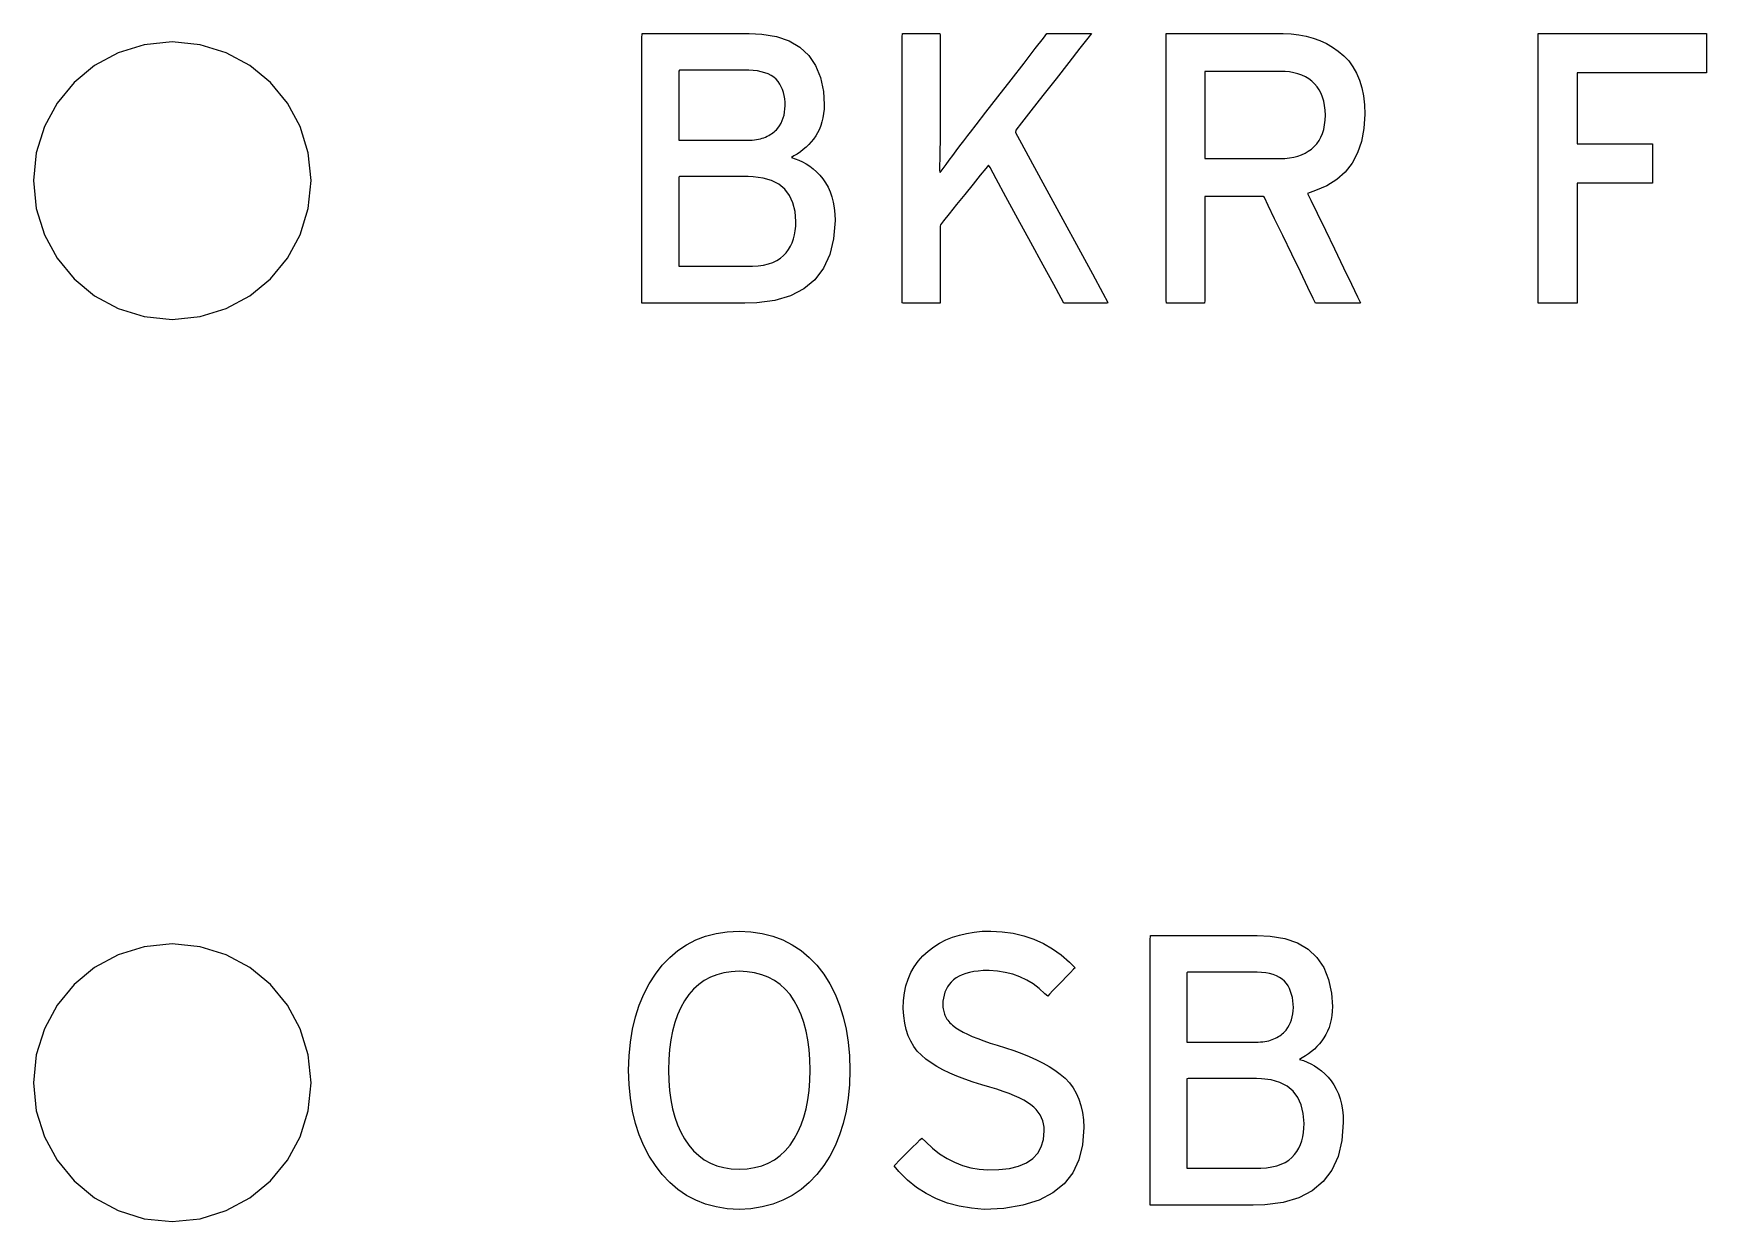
# Model space of a CAD drawing. Extents: x 1 to 47.7, y 0.2 to 35.
# Drawn here: x 13.07 to 13.673, y 10.289 to 10.717 of the extents above; entities that cross this region are included whole.
import ezdxf

# ---------------------------------------------------------------- set-up
doc = ezdxf.new("R2010")
doc.units = 0
doc.header["$MEASUREMENT"] = 0
doc.layers.add('4_2__4U__FRONT_PANEL_W_24_', color=7, linetype='CONTINUOUS')
doc.layers.add('5_1___24__TARGET_LEDS___12', color=7, linetype='CONTINUOUS')

msp = doc.modelspace()

# ---------------------------------------------------------------- linework, layer by layer
at = {"layer": '4_2__4U__FRONT_PANEL_W_24_'}
for points in [[(13.12022, 10.61358), (13.1303, 10.6146), (13.13969, 10.61752), (13.14819, 10.62213), (13.15559, 10.62824), (13.1617, 10.63564), (13.16631, 10.64414), (13.16923, 10.65353), (13.17024, 10.66361), (13.16923, 10.67368), (13.16631, 10.68307), (13.1617, 10.69156), (13.15559, 10.69896), (13.14819, 10.70506), (13.13969, 10.70967), (13.1303, 10.71258), (13.12022, 10.7136), (13.11015, 10.71258), (13.10077, 10.70967), (13.09228, 10.70506), (13.08488, 10.69896), (13.07878, 10.69156), (13.07418, 10.68307), (13.07127, 10.67368), (13.07026, 10.66361), (13.07127, 10.65353), (13.07418, 10.64414), (13.07878, 10.63564), (13.08488, 10.62824), (13.09228, 10.62213), (13.10077, 10.61752), (13.11015, 10.6146)], [(13.3589, 10.64926), (13.35838, 10.6427), (13.357, 10.63696), (13.35476, 10.63203), (13.35167, 10.62791), (13.34771, 10.62461), (13.3429, 10.62212), (13.33723, 10.62044), (13.3307, 10.61959), (13.32641, 10.61946), (13.32386, 10.61946), (13.31929, 10.61946), (13.3134, 10.61946), (13.30691, 10.61946), (13.30054, 10.61946), (13.29501, 10.61946), (13.29103, 10.61946), (13.28933, 10.61946), (13.28931, 10.62239), (13.28931, 10.63158), (13.28931, 10.64522), (13.28931, 10.66144), (13.28931, 10.67839), (13.28931, 10.6942), (13.28931, 10.70701), (13.28931, 10.71496), (13.28948, 10.71664), (13.29183, 10.71664), (13.29637, 10.71664), (13.30235, 10.71664), (13.30903, 10.71664), (13.31567, 10.71664), (13.32153, 10.71664), (13.32586, 10.71664), (13.32793, 10.71664), (13.33258, 10.71641), (13.33784, 10.71551), (13.3424, 10.71392), (13.34626, 10.71165), (13.34942, 10.7087), (13.35188, 10.70507), (13.35363, 10.70076), (13.35469, 10.69576), (13.35502, 10.69102), (13.35495, 10.68937), (13.35479, 10.68779), (13.35454, 10.68628), (13.3542, 10.68483), (13.35377, 10.68345), (13.35325, 10.68213), (13.35263, 10.68088), (13.35193, 10.6797), (13.35115, 10.67859), (13.35031, 10.67755), (13.34942, 10.67657), (13.34848, 10.67564), (13.34747, 10.67477), (13.34641, 10.67395), (13.34529, 10.6732), (13.34411, 10.6725), (13.34317, 10.67189), (13.34455, 10.6715), (13.3459, 10.671), (13.34722, 10.67038), (13.34852, 10.66965), (13.34978, 10.6688), (13.35101, 10.66784), (13.35222, 10.66676), (13.35339, 10.66557), (13.35452, 10.66426), (13.35552, 10.66283), (13.35639, 10.66127), (13.35713, 10.65959), (13.35775, 10.65777), (13.35823, 10.65584), (13.35858, 10.65377), (13.35881, 10.65158)], [(13.44126, 10.61946), (13.44027, 10.62128), (13.43763, 10.62613), (13.43384, 10.63311), (13.42938, 10.64131), (13.42475, 10.64984), (13.42043, 10.65778), (13.41692, 10.66425), (13.4147, 10.66832), (13.41413, 10.6692), (13.41316, 10.66799), (13.41121, 10.66557), (13.4086, 10.66232), (13.40566, 10.65866), (13.40269, 10.65497), (13.40002, 10.65164), (13.39796, 10.64908), (13.39682, 10.64767), (13.3967, 10.64717), (13.3967, 10.64511), (13.3967, 10.64163), (13.3967, 10.63724), (13.3967, 10.63245), (13.3967, 10.62777), (13.3967, 10.62371), (13.3967, 10.62078), (13.3967, 10.61948), (13.39633, 10.61946), (13.3951, 10.61946), (13.39326, 10.61946), (13.39104, 10.61946), (13.38869, 10.61946), (13.38647, 10.61946), (13.38463, 10.61946), (13.3834, 10.61946), (13.38303, 10.61954), (13.38303, 10.62404), (13.38303, 10.6342), (13.38303, 10.64826), (13.38303, 10.66447), (13.38303, 10.68105), (13.38303, 10.69625), (13.38303, 10.7083), (13.38303, 10.71544), (13.38313, 10.71664), (13.38401, 10.71664), (13.38563, 10.71664), (13.38772, 10.71664), (13.39005, 10.71664), (13.39235, 10.71664), (13.3944, 10.71664), (13.39592, 10.71664), (13.39669, 10.71664), (13.39673, 10.71601), (13.39673, 10.71328), (13.39673, 10.70896), (13.39673, 10.70364), (13.39673, 10.69794), (13.39673, 10.69245), (13.39673, 10.68778), (13.39673, 10.68454), (13.39673, 10.68332), (13.39672, 10.68126), (13.39671, 10.67922), (13.3967, 10.6772), (13.39667, 10.6752), (13.39664, 10.67323), (13.3966, 10.67128), (13.39655, 10.66934), (13.3965, 10.66743), (13.39674, 10.66649), (13.39778, 10.66794), (13.39888, 10.66945), (13.40004, 10.67102), (13.40126, 10.67266), (13.40254, 10.67436), (13.40387, 10.67613), (13.40527, 10.67795), (13.40672, 10.67984), (13.40771, 10.68111), (13.40975, 10.68376), (13.41321, 10.68822), (13.41756, 10.69384), (13.42232, 10.69998), (13.42696, 10.70598), (13.431, 10.71119), (13.43391, 10.71495), (13.4352, 10.71661), (13.43566, 10.71664), (13.4371, 10.71664), (13.43926, 10.71664), (13.44186, 10.71664), (13.44461, 10.71664), (13.44721, 10.71664), (13.44938, 10.71664), (13.45082, 10.71664), (13.45123, 10.71661), (13.44995, 10.71498), (13.44707, 10.71129), (13.44307, 10.70619), (13.43847, 10.70031), (13.43376, 10.69429), (13.42944, 10.68878), (13.42602, 10.6844), (13.42399, 10.68181), (13.42389, 10.68094), (13.42607, 10.67693), (13.43003, 10.66963), (13.43518, 10.66016), (13.44088, 10.64966), (13.44655, 10.63923), (13.45156, 10.63), (13.45531, 10.62311), (13.45718, 10.61965), (13.45698, 10.61946), (13.45567, 10.61946), (13.45359, 10.61946), (13.45103, 10.61946), (13.44829, 10.61946), (13.44565, 10.61946), (13.4434, 10.61946), (13.44184, 10.61946)], [(13.54972, 10.68758), (13.54936, 10.68243), (13.54847, 10.67776), (13.54704, 10.67358), (13.54508, 10.66989), (13.54258, 10.66669), (13.53955, 10.66398), (13.53598, 10.66176), (13.53187, 10.66003), (13.52908, 10.65897), (13.53027, 10.65652), (13.53252, 10.65188), (13.53546, 10.6458), (13.53875, 10.63901), (13.54202, 10.63225), (13.54491, 10.62626), (13.54708, 10.62179), (13.54815, 10.61958), (13.54788, 10.61946), (13.54651, 10.61946), (13.54436, 10.61946), (13.54173, 10.61946), (13.53891, 10.61946), (13.53622, 10.61946), (13.53396, 10.61946), (13.53243, 10.61946), (13.53192, 10.61947), (13.53111, 10.62115), (13.52918, 10.62513), (13.52647, 10.63071), (13.52334, 10.63717), (13.52013, 10.6438), (13.51718, 10.64986), (13.51486, 10.65466), (13.51349, 10.65748), (13.51311, 10.65792), (13.51167, 10.65792), (13.5091, 10.65792), (13.50579, 10.65792), (13.50214, 10.65792), (13.49854, 10.65792), (13.4954, 10.65792), (13.4931, 10.65792), (13.49204, 10.65792), (13.49201, 10.65695), (13.49201, 10.65352), (13.49201, 10.64831), (13.49201, 10.64201), (13.49201, 10.63536), (13.49201, 10.62907), (13.49201, 10.62386), (13.49201, 10.62043), (13.49199, 10.61946), (13.4913, 10.61946), (13.48981, 10.61946), (13.48776, 10.61946), (13.48542, 10.61946), (13.48305, 10.61946), (13.48089, 10.61946), (13.47922, 10.61946), (13.47829, 10.61946), (13.47818, 10.62057), (13.47818, 10.62768), (13.47818, 10.63981), (13.47818, 10.65515), (13.47818, 10.67188), (13.47818, 10.68821), (13.47818, 10.70231), (13.47818, 10.71238), (13.47818, 10.71661), (13.47945, 10.71664), (13.48334, 10.71664), (13.48907, 10.71664), (13.4959, 10.71664), (13.50303, 10.71664), (13.50971, 10.71664), (13.51517, 10.71664), (13.51863, 10.71664), (13.52027, 10.71663), (13.52314, 10.71649), (13.52591, 10.71616), (13.52856, 10.71565), (13.5311, 10.71495), (13.53352, 10.71406), (13.53584, 10.71299), (13.53804, 10.71173), (13.54012, 10.71029), (13.54209, 10.70863), (13.54385, 10.70675), (13.54538, 10.70466), (13.54668, 10.70235), (13.54775, 10.69983), (13.54859, 10.69709), (13.5492, 10.69413), (13.54958, 10.69097)], [(13.34092, 10.6906), (13.34088, 10.69187), (13.34076, 10.69308), (13.34056, 10.69425), (13.34029, 10.69536), (13.33994, 10.69643), (13.33951, 10.69744), (13.339, 10.69841), (13.33842, 10.69932), (13.3377, 10.70016), (13.33684, 10.70088), (13.33588, 10.70151), (13.3348, 10.70204), (13.33363, 10.70249), (13.33234, 10.70284), (13.33095, 10.70311), (13.32946, 10.70328), (13.32785, 10.70336), (13.32689, 10.70336), (13.32432, 10.70336), (13.32064, 10.70336), (13.31634, 10.70336), (13.31192, 10.70336), (13.30787, 10.70336), (13.30468, 10.70336), (13.30285, 10.70336), (13.3026, 10.7031), (13.3026, 10.70128), (13.3026, 10.6981), (13.3026, 10.69407), (13.3026, 10.68966), (13.3026, 10.68538), (13.3026, 10.68171), (13.3026, 10.67915), (13.3026, 10.67818), (13.30357, 10.67818), (13.30614, 10.67818), (13.30982, 10.67818), (13.31411, 10.67818), (13.31853, 10.67818), (13.32258, 10.67818), (13.32577, 10.67818), (13.3276, 10.67818), (13.32828, 10.67819), (13.32909, 10.67822), (13.32988, 10.67828), (13.33063, 10.67838), (13.33135, 10.67851), (13.33204, 10.67867), (13.33269, 10.67886), (13.33331, 10.67908), (13.3339, 10.67933), (13.33446, 10.6796), (13.335, 10.67988), (13.33552, 10.68018), (13.33601, 10.68049), (13.33648, 10.68083), (13.33694, 10.68117), (13.33737, 10.68154), (13.33778, 10.68192), (13.33831, 10.68253), (13.33892, 10.68339), (13.33945, 10.68429), (13.3399, 10.68523), (13.34027, 10.68622), (13.34055, 10.68725), (13.34075, 10.68832), (13.34087, 10.68944)], [(13.53548, 10.68717), (13.5354, 10.68897), (13.53519, 10.69066), (13.53488, 10.69224), (13.53444, 10.69371), (13.5339, 10.69506), (13.53324, 10.69631), (13.53246, 10.69744), (13.53157, 10.69846), (13.53056, 10.6994), (13.52945, 10.70025), (13.52826, 10.70098), (13.52697, 10.70159), (13.5256, 10.70209), (13.52413, 10.70248), (13.52258, 10.70275), (13.52094, 10.70291), (13.51944, 10.70295), (13.51809, 10.70295), (13.51504, 10.70295), (13.51086, 10.70295), (13.50609, 10.70295), (13.50127, 10.70295), (13.49697, 10.70295), (13.49373, 10.70295), (13.4921, 10.70295), (13.49201, 10.70231), (13.49201, 10.69959), (13.49201, 10.69529), (13.49201, 10.69005), (13.49201, 10.6845), (13.49201, 10.67926), (13.49201, 10.67497), (13.49201, 10.67224), (13.4921, 10.6716), (13.49373, 10.6716), (13.49697, 10.6716), (13.50127, 10.6716), (13.50609, 10.6716), (13.51086, 10.6716), (13.51504, 10.6716), (13.51809, 10.6716), (13.51944, 10.6716), (13.52091, 10.67164), (13.52253, 10.67179), (13.52406, 10.67205), (13.5255, 10.67242), (13.52686, 10.67289), (13.52813, 10.67348), (13.52932, 10.67417), (13.53043, 10.67497), (13.53145, 10.67587), (13.53237, 10.67689), (13.53317, 10.67801), (13.53385, 10.67925), (13.53441, 10.68061), (13.53486, 10.68208), (13.53519, 10.68366), (13.53539, 10.68536)], [(13.34479, 10.64886), (13.3445, 10.65245), (13.34374, 10.65559), (13.34251, 10.65829), (13.34082, 10.66053), (13.33866, 10.66232), (13.33604, 10.66366), (13.33296, 10.66455), (13.32941, 10.66499), (13.32766, 10.66504), (13.32547, 10.66504), (13.32196, 10.66504), (13.31765, 10.66504), (13.31308, 10.66504), (13.30877, 10.66504), (13.30525, 10.66504), (13.30306, 10.66504), (13.3026, 10.66489), (13.3026, 10.66282), (13.3026, 10.65886), (13.3026, 10.65367), (13.3026, 10.64792), (13.3026, 10.64229), (13.3026, 10.63743), (13.3026, 10.63403), (13.3026, 10.63274), (13.3036, 10.63274), (13.30625, 10.63274), (13.31003, 10.63274), (13.31441, 10.63274), (13.31888, 10.63274), (13.32292, 10.63274), (13.32601, 10.63274), (13.32761, 10.63274), (13.3292, 10.63277), (13.33127, 10.63293), (13.33318, 10.63321), (13.33493, 10.63363), (13.33653, 10.63417), (13.33797, 10.63485), (13.33926, 10.63566), (13.34038, 10.6366), (13.34134, 10.63765), (13.34215, 10.63877), (13.34285, 10.63996), (13.34345, 10.64124), (13.34393, 10.6426), (13.34431, 10.64404), (13.34458, 10.64556), (13.34474, 10.64717)], [(13.36428, 10.34313), (13.36411, 10.33796), (13.36365, 10.33304), (13.3629, 10.32836), (13.36186, 10.32394), (13.36054, 10.31977), (13.35892, 10.31584), (13.35703, 10.31217), (13.35484, 10.30874), (13.35235, 10.30554), (13.34961, 10.30266), (13.34666, 10.30015), (13.34349, 10.29802), (13.34009, 10.29626), (13.33648, 10.29487), (13.33265, 10.29385), (13.32861, 10.29321), (13.32434, 10.29295), (13.32011, 10.29321), (13.3161, 10.29385), (13.31231, 10.29487), (13.30875, 10.29626), (13.3054, 10.29802), (13.30228, 10.30015), (13.29938, 10.30266), (13.2967, 10.30554), (13.29421, 10.30874), (13.29197, 10.31217), (13.29003, 10.31584), (13.28837, 10.31977), (13.28702, 10.32394), (13.28596, 10.32836), (13.28519, 10.33304), (13.28471, 10.33796), (13.28453, 10.34313), (13.28471, 10.34831), (13.28519, 10.35324), (13.28596, 10.35793), (13.28702, 10.36237), (13.28837, 10.36657), (13.29003, 10.37052), (13.29197, 10.37424), (13.29421, 10.3777), (13.2967, 10.3809), (13.29938, 10.38374), (13.30228, 10.38621), (13.3054, 10.38831), (13.30875, 10.39003), (13.31231, 10.39139), (13.3161, 10.39238), (13.32011, 10.393), (13.32434, 10.39325), (13.32861, 10.393), (13.33265, 10.39238), (13.33648, 10.39139), (13.34009, 10.39003), (13.34349, 10.38831), (13.34666, 10.38621), (13.34961, 10.38374), (13.35235, 10.3809), (13.35484, 10.3777), (13.35703, 10.37424), (13.35892, 10.37052), (13.36054, 10.36657), (13.36186, 10.36237), (13.3629, 10.35793), (13.36365, 10.35324), (13.36411, 10.34831)], [(13.44845, 10.32241), (13.44805, 10.31628), (13.44674, 10.31086), (13.44452, 10.30615), (13.44139, 10.30217), (13.43734, 10.29889), (13.43238, 10.29633), (13.42651, 10.29448), (13.41972, 10.29334), (13.41265, 10.29298), (13.40802, 10.29335), (13.40361, 10.2941), (13.39943, 10.29523), (13.39547, 10.29674), (13.39173, 10.29863), (13.38822, 10.3009), (13.38493, 10.30355), (13.38186, 10.30658), (13.38013, 10.3087), (13.38074, 10.30931), (13.38189, 10.31046), (13.3834, 10.31197), (13.38509, 10.31365), (13.38679, 10.31534), (13.38831, 10.31686), (13.38948, 10.31803), (13.39012, 10.31867), (13.39155, 10.3173), (13.39401, 10.31502), (13.39657, 10.31303), (13.39922, 10.31133), (13.40197, 10.30992), (13.40482, 10.30881), (13.40776, 10.30798), (13.4108, 10.30744), (13.41394, 10.3072), (13.41793, 10.30729), (13.42172, 10.30775), (13.42501, 10.30858), (13.4278, 10.30977), (13.43009, 10.31133), (13.43187, 10.31325), (13.43315, 10.31554), (13.43393, 10.3182), (13.4342, 10.32122), (13.43415, 10.32255), (13.43398, 10.32374), (13.43369, 10.32488), (13.43328, 10.32597), (13.43275, 10.327), (13.4321, 10.32799), (13.43134, 10.32893), (13.43046, 10.32981), (13.42945, 10.33065), (13.42823, 10.33148), (13.42683, 10.33229), (13.42525, 10.3331), (13.42349, 10.3339), (13.42156, 10.3347), (13.41944, 10.33548), (13.41715, 10.33625), (13.41467, 10.33702), (13.41181, 10.33784), (13.40862, 10.33882), (13.40561, 10.33986), (13.4028, 10.34094), (13.40019, 10.34207), (13.39776, 10.34326), (13.39553, 10.34449), (13.39349, 10.34578), (13.39165, 10.34712), (13.38999, 10.34849), (13.38851, 10.34999), (13.38723, 10.35167), (13.38613, 10.35352), (13.38522, 10.35554), (13.3845, 10.35774), (13.38397, 10.3601), (13.38363, 10.36265), (13.38348, 10.36536), (13.38356, 10.3682), (13.38387, 10.37093), (13.3844, 10.37351), (13.38517, 10.37595), (13.38616, 10.37825), (13.38738, 10.38041), (13.38884, 10.38242), (13.39052, 10.3843), (13.39242, 10.38603), (13.39444, 10.38754), (13.39656, 10.38887), (13.39881, 10.39002), (13.40118, 10.391), (13.40366, 10.3918), (13.40628, 10.39242), (13.40901, 10.39287), (13.41186, 10.39315), (13.41495, 10.39325), (13.41909, 10.39302), (13.42306, 10.39245), (13.42686, 10.39156), (13.43049, 10.39033), (13.43395, 10.38877), (13.43725, 10.38688), (13.44038, 10.38465), (13.44334, 10.38209), (13.44532, 10.38003), (13.44478, 10.37946), (13.44369, 10.37833), (13.44222, 10.37681), (13.44056, 10.37509), (13.43888, 10.37335), (13.43736, 10.37177), (13.43616, 10.37053), (13.43547, 10.36981), (13.43444, 10.37068), (13.43239, 10.37256), (13.43021, 10.3742), (13.4279, 10.3756), (13.42547, 10.37676), (13.4229, 10.37768), (13.42021, 10.37836), (13.41739, 10.3788), (13.41444, 10.379), (13.41221, 10.37898), (13.41048, 10.37885), (13.40886, 10.37864), (13.40736, 10.37835), (13.40597, 10.37797), (13.4047, 10.37752), (13.40355, 10.37698), (13.40251, 10.37636), (13.40158, 10.37566), (13.40077, 10.37486), (13.40005, 10.37401), (13.39943, 10.37312), (13.3989, 10.37219), (13.39847, 10.37121), (13.39814, 10.37019), (13.3979, 10.36912), (13.39776, 10.36801), (13.39772, 10.36689), (13.39773, 10.36633), (13.39777, 10.36578), (13.39783, 10.36526), (13.39791, 10.36475), (13.39802, 10.36426), (13.39814, 10.36379), (13.3983, 10.36333), (13.39848, 10.36289), (13.39868, 10.36246), (13.39892, 10.362), (13.3992, 10.36154), (13.39951, 10.3611), (13.39987, 10.36065), (13.40026, 10.36022), (13.40069, 10.35978), (13.40116, 10.35936), (13.40167, 10.35894), (13.40243, 10.35837), (13.40362, 10.35761), (13.405, 10.35684), (13.40657, 10.35606), (13.40833, 10.35528), (13.41028, 10.35449), (13.41242, 10.35369), (13.41475, 10.35289), (13.41727, 10.35208), (13.42023, 10.35118), (13.42326, 10.35019), (13.42613, 10.34915), (13.42884, 10.34805), (13.4314, 10.34689), (13.43379, 10.34568), (13.43602, 10.34441), (13.4381, 10.34309), (13.44001, 10.34171), (13.44175, 10.34023), (13.44329, 10.33859), (13.44463, 10.33678), (13.44577, 10.33481), (13.44671, 10.33266), (13.44744, 10.33035), (13.44798, 10.32787), (13.44831, 10.32522)], [(13.12022, 10.28858), (13.1303, 10.28959), (13.13969, 10.29251), (13.14819, 10.29712), (13.15559, 10.30323), (13.1617, 10.31064), (13.16631, 10.31913), (13.16923, 10.32852), (13.17024, 10.3386), (13.16923, 10.34868), (13.16631, 10.35806), (13.1617, 10.36655), (13.15559, 10.37395), (13.14819, 10.38006), (13.13969, 10.38467), (13.1303, 10.38758), (13.12022, 10.38859), (13.11015, 10.38758), (13.10077, 10.38467), (13.09228, 10.38006), (13.08488, 10.37395), (13.07878, 10.36655), (13.07418, 10.35806), (13.07127, 10.34868), (13.07026, 10.3386), (13.07127, 10.32852), (13.07418, 10.31913), (13.07878, 10.31064), (13.08488, 10.30323), (13.09228, 10.29712), (13.10077, 10.29251), (13.11015, 10.28959)], [(13.54191, 10.32431), (13.54139, 10.31775), (13.54001, 10.31201), (13.53777, 10.30708), (13.53468, 10.30296), (13.53072, 10.29966), (13.52591, 10.29717), (13.52024, 10.29549), (13.51371, 10.29463), (13.50942, 10.29451), (13.50687, 10.29451), (13.5023, 10.29451), (13.49641, 10.29451), (13.48992, 10.29451), (13.48356, 10.29451), (13.47802, 10.29451), (13.47405, 10.29451), (13.47234, 10.29451), (13.47232, 10.29744), (13.47232, 10.30663), (13.47232, 10.32027), (13.47232, 10.33649), (13.47232, 10.35344), (13.47232, 10.36925), (13.47232, 10.38206), (13.47232, 10.39001), (13.47249, 10.39169), (13.47484, 10.39169), (13.47938, 10.39169), (13.48536, 10.39169), (13.49204, 10.39169), (13.49868, 10.39169), (13.50454, 10.39169), (13.50887, 10.39169), (13.51094, 10.39169), (13.51559, 10.39146), (13.52085, 10.39056), (13.52542, 10.38897), (13.52927, 10.3867), (13.53243, 10.38375), (13.53489, 10.38012), (13.53664, 10.3758), (13.5377, 10.37081), (13.53803, 10.36607), (13.53796, 10.36442), (13.5378, 10.36284), (13.53755, 10.36133), (13.53721, 10.35988), (13.53678, 10.3585), (13.53626, 10.35718), (13.53564, 10.35593), (13.53494, 10.35475), (13.53416, 10.35364), (13.53333, 10.3526), (13.53243, 10.35161), (13.53149, 10.35069), (13.53048, 10.34982), (13.52942, 10.349), (13.5283, 10.34825), (13.52712, 10.34755), (13.52618, 10.34694), (13.52756, 10.34655), (13.52891, 10.34605), (13.53023, 10.34543), (13.53153, 10.3447), (13.53279, 10.34385), (13.53402, 10.34289), (13.53523, 10.34181), (13.53641, 10.34062), (13.53753, 10.33931), (13.53853, 10.33788), (13.5394, 10.33632), (13.54014, 10.33463), (13.54076, 10.33282), (13.54124, 10.33089), (13.54159, 10.32882), (13.54182, 10.32663)], [(13.34991, 10.34313), (13.34982, 10.34695), (13.34955, 10.35057), (13.34911, 10.354), (13.34848, 10.35722), (13.34768, 10.36025), (13.3467, 10.36308), (13.34554, 10.36572), (13.3442, 10.36815), (13.34268, 10.37036), (13.34098, 10.3723), (13.33911, 10.37398), (13.33707, 10.37541), (13.33487, 10.37658), (13.33249, 10.3775), (13.32994, 10.37817), (13.32722, 10.37858), (13.32434, 10.37874), (13.32152, 10.37858), (13.31885, 10.37817), (13.31635, 10.3775), (13.31401, 10.37658), (13.31183, 10.37541), (13.30981, 10.37398), (13.30795, 10.3723), (13.30626, 10.37036), (13.30472, 10.36815), (13.30336, 10.36572), (13.30218, 10.36308), (13.30118, 10.36025), (13.30036, 10.35722), (13.29973, 10.354), (13.29927, 10.35057), (13.299, 10.34695), (13.29891, 10.34313), (13.299, 10.33936), (13.29927, 10.33578), (13.29973, 10.3324), (13.30036, 10.3292), (13.30118, 10.32621), (13.30218, 10.3234), (13.30336, 10.32079), (13.30472, 10.31838), (13.30626, 10.31612), (13.30795, 10.31409), (13.30981, 10.31233), (13.31183, 10.31084), (13.31401, 10.30962), (13.31635, 10.30867), (13.31885, 10.308), (13.32152, 10.30759), (13.32434, 10.30745), (13.32722, 10.30759), (13.32994, 10.308), (13.33249, 10.30867), (13.33487, 10.30962), (13.33707, 10.31084), (13.33911, 10.31233), (13.34098, 10.31409), (13.34268, 10.31612), (13.3442, 10.31838), (13.34554, 10.32079), (13.3467, 10.3234), (13.34768, 10.32621), (13.34848, 10.3292), (13.34911, 10.3324), (13.34955, 10.33578), (13.34982, 10.33936)], [(13.52393, 10.36565), (13.52389, 10.36692), (13.52377, 10.36813), (13.52358, 10.3693), (13.5233, 10.37041), (13.52295, 10.37148), (13.52252, 10.37249), (13.52201, 10.37346), (13.52143, 10.37437), (13.52071, 10.37521), (13.51985, 10.37593), (13.51889, 10.37656), (13.51781, 10.37709), (13.51664, 10.37754), (13.51536, 10.37789), (13.51397, 10.37815), (13.51248, 10.37833), (13.51088, 10.3784), (13.50991, 10.3784), (13.50734, 10.3784), (13.50366, 10.3784), (13.49936, 10.3784), (13.49493, 10.3784), (13.49088, 10.3784), (13.48769, 10.3784), (13.48586, 10.3784), (13.48561, 10.37815), (13.48561, 10.37633), (13.48561, 10.37315), (13.48561, 10.36911), (13.48561, 10.36471), (13.48561, 10.36042), (13.48561, 10.35676), (13.48561, 10.35419), (13.48561, 10.35323), (13.48658, 10.35323), (13.48915, 10.35323), (13.49283, 10.35323), (13.49713, 10.35323), (13.50155, 10.35323), (13.50561, 10.35323), (13.50879, 10.35323), (13.51063, 10.35323), (13.5113, 10.35323), (13.51211, 10.35327), (13.51289, 10.35333), (13.51364, 10.35343), (13.51436, 10.35355), (13.51505, 10.35371), (13.5157, 10.35391), (13.51632, 10.35413), (13.51691, 10.35438), (13.51747, 10.35465), (13.51801, 10.35493), (13.51853, 10.35523), (13.51902, 10.35554), (13.51949, 10.35587), (13.51995, 10.35622), (13.52038, 10.35659), (13.52079, 10.35697), (13.52132, 10.35758), (13.52193, 10.35844), (13.52246, 10.35934), (13.52291, 10.36028), (13.52328, 10.36127), (13.52356, 10.3623), (13.52376, 10.36337), (13.52389, 10.36449)], [(13.5278, 10.32391), (13.52751, 10.3275), (13.52675, 10.33064), (13.52552, 10.33333), (13.52383, 10.33558), (13.52168, 10.33737), (13.51905, 10.33871), (13.51597, 10.3396), (13.51242, 10.34004), (13.51067, 10.34009), (13.50848, 10.34009), (13.50497, 10.34009), (13.50066, 10.34009), (13.49609, 10.34009), (13.49178, 10.34009), (13.48826, 10.34009), (13.48607, 10.34009), (13.48561, 10.33994), (13.48561, 10.33787), (13.48561, 10.33391), (13.48561, 10.32872), (13.48561, 10.32297), (13.48561, 10.31734), (13.48561, 10.31248), (13.48561, 10.30908), (13.48561, 10.30779), (13.48661, 10.30779), (13.48926, 10.30779), (13.49304, 10.30779), (13.49742, 10.30779), (13.5019, 10.30779), (13.50593, 10.30779), (13.50902, 10.30779), (13.51062, 10.30779), (13.51221, 10.30782), (13.51428, 10.30798), (13.51619, 10.30826), (13.51794, 10.30868), (13.51954, 10.30922), (13.52098, 10.3099), (13.52227, 10.31071), (13.5234, 10.31165), (13.52435, 10.3127), (13.52516, 10.31381), (13.52586, 10.31501), (13.52646, 10.31629), (13.52694, 10.31765), (13.52732, 10.31909), (13.52759, 10.32061), (13.52775, 10.32222)]]:
    msp.add_lwpolyline(points, close=True, dxfattribs=at)
msp.add_lwpolyline([(13.62615, 10.70241), (13.62615, 10.67689), (13.6532, 10.67689), (13.6532, 10.66267), (13.62615, 10.66267), (13.62615, 10.61946), (13.61205, 10.61946), (13.61205, 10.71664), (13.67272, 10.71664), (13.67272, 10.70241), (13.62615, 10.70241)], dxfattribs=at)
at = {"layer": '5_1___24__TARGET_LEDS___12'}
for points in [[(13.12022, 10.61358), (13.1303, 10.6146), (13.13969, 10.61752), (13.14819, 10.62213), (13.15559, 10.62824), (13.1617, 10.63564), (13.16631, 10.64414), (13.16923, 10.65353), (13.17024, 10.66361), (13.16923, 10.67368), (13.16631, 10.68307), (13.1617, 10.69156), (13.15559, 10.69896), (13.14819, 10.70506), (13.13969, 10.70967), (13.1303, 10.71258), (13.12022, 10.7136), (13.11015, 10.71258), (13.10077, 10.70967), (13.09228, 10.70506), (13.08488, 10.69896), (13.07878, 10.69156), (13.07418, 10.68307), (13.07127, 10.67368), (13.07026, 10.66361), (13.07127, 10.65353), (13.07418, 10.64414), (13.07878, 10.63564), (13.08488, 10.62824), (13.09228, 10.62213), (13.10077, 10.61752), (13.11015, 10.6146)], [(13.3589, 10.64926), (13.35838, 10.6427), (13.357, 10.63696), (13.35476, 10.63203), (13.35167, 10.62791), (13.34771, 10.62461), (13.3429, 10.62212), (13.33723, 10.62044), (13.3307, 10.61959), (13.32641, 10.61946), (13.32386, 10.61946), (13.31929, 10.61946), (13.3134, 10.61946), (13.30691, 10.61946), (13.30054, 10.61946), (13.29501, 10.61946), (13.29103, 10.61946), (13.28933, 10.61946), (13.28931, 10.62239), (13.28931, 10.63158), (13.28931, 10.64522), (13.28931, 10.66144), (13.28931, 10.67839), (13.28931, 10.6942), (13.28931, 10.70701), (13.28931, 10.71496), (13.28948, 10.71664), (13.29183, 10.71664), (13.29637, 10.71664), (13.30235, 10.71664), (13.30903, 10.71664), (13.31567, 10.71664), (13.32153, 10.71664), (13.32586, 10.71664), (13.32793, 10.71664), (13.33258, 10.71641), (13.33784, 10.71551), (13.3424, 10.71392), (13.34626, 10.71165), (13.34942, 10.7087), (13.35188, 10.70507), (13.35363, 10.70076), (13.35469, 10.69576), (13.35502, 10.69102), (13.35495, 10.68937), (13.35479, 10.68779), (13.35454, 10.68628), (13.3542, 10.68483), (13.35377, 10.68345), (13.35325, 10.68213), (13.35263, 10.68088), (13.35193, 10.6797), (13.35115, 10.67859), (13.35031, 10.67755), (13.34942, 10.67657), (13.34848, 10.67564), (13.34747, 10.67477), (13.34641, 10.67395), (13.34529, 10.6732), (13.34411, 10.6725), (13.34317, 10.67189), (13.34455, 10.6715), (13.3459, 10.671), (13.34722, 10.67038), (13.34852, 10.66965), (13.34978, 10.6688), (13.35101, 10.66784), (13.35222, 10.66676), (13.35339, 10.66557), (13.35452, 10.66426), (13.35552, 10.66283), (13.35639, 10.66127), (13.35713, 10.65959), (13.35775, 10.65777), (13.35823, 10.65584), (13.35858, 10.65377), (13.35881, 10.65158)], [(13.44126, 10.61946), (13.44027, 10.62128), (13.43763, 10.62613), (13.43384, 10.63311), (13.42938, 10.64131), (13.42475, 10.64984), (13.42043, 10.65778), (13.41692, 10.66425), (13.4147, 10.66832), (13.41413, 10.6692), (13.41316, 10.66799), (13.41121, 10.66557), (13.4086, 10.66232), (13.40566, 10.65866), (13.40269, 10.65497), (13.40002, 10.65164), (13.39796, 10.64908), (13.39682, 10.64767), (13.3967, 10.64717), (13.3967, 10.64511), (13.3967, 10.64163), (13.3967, 10.63724), (13.3967, 10.63245), (13.3967, 10.62777), (13.3967, 10.62371), (13.3967, 10.62078), (13.3967, 10.61948), (13.39633, 10.61946), (13.3951, 10.61946), (13.39326, 10.61946), (13.39104, 10.61946), (13.38869, 10.61946), (13.38647, 10.61946), (13.38463, 10.61946), (13.3834, 10.61946), (13.38303, 10.61954), (13.38303, 10.62404), (13.38303, 10.6342), (13.38303, 10.64826), (13.38303, 10.66447), (13.38303, 10.68105), (13.38303, 10.69625), (13.38303, 10.7083), (13.38303, 10.71544), (13.38313, 10.71664), (13.38401, 10.71664), (13.38563, 10.71664), (13.38772, 10.71664), (13.39005, 10.71664), (13.39235, 10.71664), (13.3944, 10.71664), (13.39592, 10.71664), (13.39669, 10.71664), (13.39673, 10.71601), (13.39673, 10.71328), (13.39673, 10.70896), (13.39673, 10.70364), (13.39673, 10.69794), (13.39673, 10.69245), (13.39673, 10.68778), (13.39673, 10.68454), (13.39673, 10.68332), (13.39672, 10.68126), (13.39671, 10.67922), (13.3967, 10.6772), (13.39667, 10.6752), (13.39664, 10.67323), (13.3966, 10.67128), (13.39655, 10.66934), (13.3965, 10.66743), (13.39674, 10.66649), (13.39778, 10.66794), (13.39888, 10.66945), (13.40004, 10.67102), (13.40126, 10.67266), (13.40254, 10.67436), (13.40387, 10.67613), (13.40527, 10.67795), (13.40672, 10.67984), (13.40771, 10.68111), (13.40975, 10.68376), (13.41321, 10.68822), (13.41756, 10.69384), (13.42232, 10.69998), (13.42696, 10.70598), (13.431, 10.71119), (13.43391, 10.71495), (13.4352, 10.71661), (13.43566, 10.71664), (13.4371, 10.71664), (13.43926, 10.71664), (13.44186, 10.71664), (13.44461, 10.71664), (13.44721, 10.71664), (13.44938, 10.71664), (13.45082, 10.71664), (13.45123, 10.71661), (13.44995, 10.71498), (13.44707, 10.71129), (13.44307, 10.70619), (13.43847, 10.70031), (13.43376, 10.69429), (13.42944, 10.68878), (13.42602, 10.6844), (13.42399, 10.68181), (13.42389, 10.68094), (13.42607, 10.67693), (13.43003, 10.66963), (13.43518, 10.66016), (13.44088, 10.64966), (13.44655, 10.63923), (13.45156, 10.63), (13.45531, 10.62311), (13.45718, 10.61965), (13.45698, 10.61946), (13.45567, 10.61946), (13.45359, 10.61946), (13.45103, 10.61946), (13.44829, 10.61946), (13.44565, 10.61946), (13.4434, 10.61946), (13.44184, 10.61946)], [(13.54972, 10.68758), (13.54936, 10.68243), (13.54847, 10.67776), (13.54704, 10.67358), (13.54508, 10.66989), (13.54258, 10.66669), (13.53955, 10.66398), (13.53598, 10.66176), (13.53187, 10.66003), (13.52908, 10.65897), (13.53027, 10.65652), (13.53252, 10.65188), (13.53546, 10.6458), (13.53875, 10.63901), (13.54202, 10.63225), (13.54491, 10.62626), (13.54708, 10.62179), (13.54815, 10.61958), (13.54788, 10.61946), (13.54651, 10.61946), (13.54436, 10.61946), (13.54173, 10.61946), (13.53891, 10.61946), (13.53622, 10.61946), (13.53396, 10.61946), (13.53243, 10.61946), (13.53192, 10.61947), (13.53111, 10.62115), (13.52918, 10.62513), (13.52647, 10.63071), (13.52334, 10.63717), (13.52013, 10.6438), (13.51718, 10.64986), (13.51486, 10.65466), (13.51349, 10.65748), (13.51311, 10.65792), (13.51167, 10.65792), (13.5091, 10.65792), (13.50579, 10.65792), (13.50214, 10.65792), (13.49854, 10.65792), (13.4954, 10.65792), (13.4931, 10.65792), (13.49204, 10.65792), (13.49201, 10.65695), (13.49201, 10.65352), (13.49201, 10.64831), (13.49201, 10.64201), (13.49201, 10.63536), (13.49201, 10.62907), (13.49201, 10.62386), (13.49201, 10.62043), (13.49199, 10.61946), (13.4913, 10.61946), (13.48981, 10.61946), (13.48776, 10.61946), (13.48542, 10.61946), (13.48305, 10.61946), (13.48089, 10.61946), (13.47922, 10.61946), (13.47829, 10.61946), (13.47818, 10.62057), (13.47818, 10.62768), (13.47818, 10.63981), (13.47818, 10.65515), (13.47818, 10.67188), (13.47818, 10.68821), (13.47818, 10.70231), (13.47818, 10.71238), (13.47818, 10.71661), (13.47945, 10.71664), (13.48334, 10.71664), (13.48907, 10.71664), (13.4959, 10.71664), (13.50303, 10.71664), (13.50971, 10.71664), (13.51517, 10.71664), (13.51863, 10.71664), (13.52027, 10.71663), (13.52314, 10.71649), (13.52591, 10.71616), (13.52856, 10.71565), (13.5311, 10.71495), (13.53352, 10.71406), (13.53584, 10.71299), (13.53804, 10.71173), (13.54012, 10.71029), (13.54209, 10.70863), (13.54385, 10.70675), (13.54538, 10.70466), (13.54668, 10.70235), (13.54775, 10.69983), (13.54859, 10.69709), (13.5492, 10.69413), (13.54958, 10.69097)], [(13.34092, 10.6906), (13.34088, 10.69187), (13.34076, 10.69308), (13.34056, 10.69425), (13.34029, 10.69536), (13.33994, 10.69643), (13.33951, 10.69744), (13.339, 10.69841), (13.33842, 10.69932), (13.3377, 10.70016), (13.33684, 10.70088), (13.33588, 10.70151), (13.3348, 10.70204), (13.33363, 10.70249), (13.33234, 10.70284), (13.33095, 10.70311), (13.32946, 10.70328), (13.32785, 10.70336), (13.32689, 10.70336), (13.32432, 10.70336), (13.32064, 10.70336), (13.31634, 10.70336), (13.31192, 10.70336), (13.30787, 10.70336), (13.30468, 10.70336), (13.30285, 10.70336), (13.3026, 10.7031), (13.3026, 10.70128), (13.3026, 10.6981), (13.3026, 10.69407), (13.3026, 10.68966), (13.3026, 10.68538), (13.3026, 10.68171), (13.3026, 10.67915), (13.3026, 10.67818), (13.30357, 10.67818), (13.30614, 10.67818), (13.30982, 10.67818), (13.31411, 10.67818), (13.31853, 10.67818), (13.32258, 10.67818), (13.32577, 10.67818), (13.3276, 10.67818), (13.32828, 10.67819), (13.32909, 10.67822), (13.32988, 10.67828), (13.33063, 10.67838), (13.33135, 10.67851), (13.33204, 10.67867), (13.33269, 10.67886), (13.33331, 10.67908), (13.3339, 10.67933), (13.33446, 10.6796), (13.335, 10.67988), (13.33552, 10.68018), (13.33601, 10.68049), (13.33648, 10.68083), (13.33694, 10.68117), (13.33737, 10.68154), (13.33778, 10.68192), (13.33831, 10.68253), (13.33892, 10.68339), (13.33945, 10.68429), (13.3399, 10.68523), (13.34027, 10.68622), (13.34055, 10.68725), (13.34075, 10.68832), (13.34087, 10.68944)], [(13.53548, 10.68717), (13.5354, 10.68897), (13.53519, 10.69066), (13.53488, 10.69224), (13.53444, 10.69371), (13.5339, 10.69506), (13.53324, 10.69631), (13.53246, 10.69744), (13.53157, 10.69846), (13.53056, 10.6994), (13.52945, 10.70025), (13.52826, 10.70098), (13.52697, 10.70159), (13.5256, 10.70209), (13.52413, 10.70248), (13.52258, 10.70275), (13.52094, 10.70291), (13.51944, 10.70295), (13.51809, 10.70295), (13.51504, 10.70295), (13.51086, 10.70295), (13.50609, 10.70295), (13.50127, 10.70295), (13.49697, 10.70295), (13.49373, 10.70295), (13.4921, 10.70295), (13.49201, 10.70231), (13.49201, 10.69959), (13.49201, 10.69529), (13.49201, 10.69005), (13.49201, 10.6845), (13.49201, 10.67926), (13.49201, 10.67497), (13.49201, 10.67224), (13.4921, 10.6716), (13.49373, 10.6716), (13.49697, 10.6716), (13.50127, 10.6716), (13.50609, 10.6716), (13.51086, 10.6716), (13.51504, 10.6716), (13.51809, 10.6716), (13.51944, 10.6716), (13.52091, 10.67164), (13.52253, 10.67179), (13.52406, 10.67205), (13.5255, 10.67242), (13.52686, 10.67289), (13.52813, 10.67348), (13.52932, 10.67417), (13.53043, 10.67497), (13.53145, 10.67587), (13.53237, 10.67689), (13.53317, 10.67801), (13.53385, 10.67925), (13.53441, 10.68061), (13.53486, 10.68208), (13.53519, 10.68366), (13.53539, 10.68536)], [(13.34479, 10.64886), (13.3445, 10.65245), (13.34374, 10.65559), (13.34251, 10.65829), (13.34082, 10.66053), (13.33866, 10.66232), (13.33604, 10.66366), (13.33296, 10.66455), (13.32941, 10.66499), (13.32766, 10.66504), (13.32547, 10.66504), (13.32196, 10.66504), (13.31765, 10.66504), (13.31308, 10.66504), (13.30877, 10.66504), (13.30525, 10.66504), (13.30306, 10.66504), (13.3026, 10.66489), (13.3026, 10.66282), (13.3026, 10.65886), (13.3026, 10.65367), (13.3026, 10.64792), (13.3026, 10.64229), (13.3026, 10.63743), (13.3026, 10.63403), (13.3026, 10.63274), (13.3036, 10.63274), (13.30625, 10.63274), (13.31003, 10.63274), (13.31441, 10.63274), (13.31888, 10.63274), (13.32292, 10.63274), (13.32601, 10.63274), (13.32761, 10.63274), (13.3292, 10.63277), (13.33127, 10.63293), (13.33318, 10.63321), (13.33493, 10.63363), (13.33653, 10.63417), (13.33797, 10.63485), (13.33926, 10.63566), (13.34038, 10.6366), (13.34134, 10.63765), (13.34215, 10.63877), (13.34285, 10.63996), (13.34345, 10.64124), (13.34393, 10.6426), (13.34431, 10.64404), (13.34458, 10.64556), (13.34474, 10.64717)], [(13.36428, 10.34313), (13.36411, 10.33796), (13.36365, 10.33304), (13.3629, 10.32836), (13.36186, 10.32394), (13.36054, 10.31977), (13.35892, 10.31584), (13.35703, 10.31217), (13.35484, 10.30874), (13.35235, 10.30554), (13.34961, 10.30266), (13.34666, 10.30015), (13.34349, 10.29802), (13.34009, 10.29626), (13.33648, 10.29487), (13.33265, 10.29385), (13.32861, 10.29321), (13.32434, 10.29295), (13.32011, 10.29321), (13.3161, 10.29385), (13.31231, 10.29487), (13.30875, 10.29626), (13.3054, 10.29802), (13.30228, 10.30015), (13.29938, 10.30266), (13.2967, 10.30554), (13.29421, 10.30874), (13.29197, 10.31217), (13.29003, 10.31584), (13.28837, 10.31977), (13.28702, 10.32394), (13.28596, 10.32836), (13.28519, 10.33304), (13.28471, 10.33796), (13.28453, 10.34313), (13.28471, 10.34831), (13.28519, 10.35324), (13.28596, 10.35793), (13.28702, 10.36237), (13.28837, 10.36657), (13.29003, 10.37052), (13.29197, 10.37424), (13.29421, 10.3777), (13.2967, 10.3809), (13.29938, 10.38374), (13.30228, 10.38621), (13.3054, 10.38831), (13.30875, 10.39003), (13.31231, 10.39139), (13.3161, 10.39238), (13.32011, 10.393), (13.32434, 10.39325), (13.32861, 10.393), (13.33265, 10.39238), (13.33648, 10.39139), (13.34009, 10.39003), (13.34349, 10.38831), (13.34666, 10.38621), (13.34961, 10.38374), (13.35235, 10.3809), (13.35484, 10.3777), (13.35703, 10.37424), (13.35892, 10.37052), (13.36054, 10.36657), (13.36186, 10.36237), (13.3629, 10.35793), (13.36365, 10.35324), (13.36411, 10.34831)], [(13.44845, 10.32241), (13.44805, 10.31628), (13.44674, 10.31086), (13.44452, 10.30615), (13.44139, 10.30217), (13.43734, 10.29889), (13.43238, 10.29633), (13.42651, 10.29448), (13.41972, 10.29334), (13.41265, 10.29298), (13.40802, 10.29335), (13.40361, 10.2941), (13.39943, 10.29523), (13.39547, 10.29674), (13.39173, 10.29863), (13.38822, 10.3009), (13.38493, 10.30355), (13.38186, 10.30658), (13.38013, 10.3087), (13.38074, 10.30931), (13.38189, 10.31046), (13.3834, 10.31197), (13.38509, 10.31365), (13.38679, 10.31534), (13.38831, 10.31686), (13.38948, 10.31803), (13.39012, 10.31867), (13.39155, 10.3173), (13.39401, 10.31502), (13.39657, 10.31303), (13.39922, 10.31133), (13.40197, 10.30992), (13.40482, 10.30881), (13.40776, 10.30798), (13.4108, 10.30744), (13.41394, 10.3072), (13.41793, 10.30729), (13.42172, 10.30775), (13.42501, 10.30858), (13.4278, 10.30977), (13.43009, 10.31133), (13.43187, 10.31325), (13.43315, 10.31554), (13.43393, 10.3182), (13.4342, 10.32122), (13.43415, 10.32255), (13.43398, 10.32374), (13.43369, 10.32488), (13.43328, 10.32597), (13.43275, 10.327), (13.4321, 10.32799), (13.43134, 10.32893), (13.43046, 10.32981), (13.42945, 10.33065), (13.42823, 10.33148), (13.42683, 10.33229), (13.42525, 10.3331), (13.42349, 10.3339), (13.42156, 10.3347), (13.41944, 10.33548), (13.41715, 10.33625), (13.41467, 10.33702), (13.41181, 10.33784), (13.40862, 10.33882), (13.40561, 10.33986), (13.4028, 10.34094), (13.40019, 10.34207), (13.39776, 10.34326), (13.39553, 10.34449), (13.39349, 10.34578), (13.39165, 10.34712), (13.38999, 10.34849), (13.38851, 10.34999), (13.38723, 10.35167), (13.38613, 10.35352), (13.38522, 10.35554), (13.3845, 10.35774), (13.38397, 10.3601), (13.38363, 10.36265), (13.38348, 10.36536), (13.38356, 10.3682), (13.38387, 10.37093), (13.3844, 10.37351), (13.38517, 10.37595), (13.38616, 10.37825), (13.38738, 10.38041), (13.38884, 10.38242), (13.39052, 10.3843), (13.39242, 10.38603), (13.39444, 10.38754), (13.39656, 10.38887), (13.39881, 10.39002), (13.40118, 10.391), (13.40366, 10.3918), (13.40628, 10.39242), (13.40901, 10.39287), (13.41186, 10.39315), (13.41495, 10.39325), (13.41909, 10.39302), (13.42306, 10.39245), (13.42686, 10.39156), (13.43049, 10.39033), (13.43395, 10.38877), (13.43725, 10.38688), (13.44038, 10.38465), (13.44334, 10.38209), (13.44532, 10.38003), (13.44478, 10.37946), (13.44369, 10.37833), (13.44222, 10.37681), (13.44056, 10.37509), (13.43888, 10.37335), (13.43736, 10.37177), (13.43616, 10.37053), (13.43547, 10.36981), (13.43444, 10.37068), (13.43239, 10.37256), (13.43021, 10.3742), (13.4279, 10.3756), (13.42547, 10.37676), (13.4229, 10.37768), (13.42021, 10.37836), (13.41739, 10.3788), (13.41444, 10.379), (13.41221, 10.37898), (13.41048, 10.37885), (13.40886, 10.37864), (13.40736, 10.37835), (13.40597, 10.37797), (13.4047, 10.37752), (13.40355, 10.37698), (13.40251, 10.37636), (13.40158, 10.37566), (13.40077, 10.37486), (13.40005, 10.37401), (13.39943, 10.37312), (13.3989, 10.37219), (13.39847, 10.37121), (13.39814, 10.37019), (13.3979, 10.36912), (13.39776, 10.36801), (13.39772, 10.36689), (13.39773, 10.36633), (13.39777, 10.36578), (13.39783, 10.36526), (13.39791, 10.36475), (13.39802, 10.36426), (13.39814, 10.36379), (13.3983, 10.36333), (13.39848, 10.36289), (13.39868, 10.36246), (13.39892, 10.362), (13.3992, 10.36154), (13.39951, 10.3611), (13.39987, 10.36065), (13.40026, 10.36022), (13.40069, 10.35978), (13.40116, 10.35936), (13.40167, 10.35894), (13.40243, 10.35837), (13.40362, 10.35761), (13.405, 10.35684), (13.40657, 10.35606), (13.40833, 10.35528), (13.41028, 10.35449), (13.41242, 10.35369), (13.41475, 10.35289), (13.41727, 10.35208), (13.42023, 10.35118), (13.42326, 10.35019), (13.42613, 10.34915), (13.42884, 10.34805), (13.4314, 10.34689), (13.43379, 10.34568), (13.43602, 10.34441), (13.4381, 10.34309), (13.44001, 10.34171), (13.44175, 10.34023), (13.44329, 10.33859), (13.44463, 10.33678), (13.44577, 10.33481), (13.44671, 10.33266), (13.44744, 10.33035), (13.44798, 10.32787), (13.44831, 10.32522)], [(13.12022, 10.28858), (13.1303, 10.28959), (13.13969, 10.29251), (13.14819, 10.29712), (13.15559, 10.30323), (13.1617, 10.31064), (13.16631, 10.31913), (13.16923, 10.32852), (13.17024, 10.3386), (13.16923, 10.34868), (13.16631, 10.35806), (13.1617, 10.36655), (13.15559, 10.37395), (13.14819, 10.38006), (13.13969, 10.38467), (13.1303, 10.38758), (13.12022, 10.38859), (13.11015, 10.38758), (13.10077, 10.38467), (13.09228, 10.38006), (13.08488, 10.37395), (13.07878, 10.36655), (13.07418, 10.35806), (13.07127, 10.34868), (13.07026, 10.3386), (13.07127, 10.32852), (13.07418, 10.31913), (13.07878, 10.31064), (13.08488, 10.30323), (13.09228, 10.29712), (13.10077, 10.29251), (13.11015, 10.28959)], [(13.54191, 10.32431), (13.54139, 10.31775), (13.54001, 10.31201), (13.53777, 10.30708), (13.53468, 10.30296), (13.53072, 10.29966), (13.52591, 10.29717), (13.52024, 10.29549), (13.51371, 10.29463), (13.50942, 10.29451), (13.50687, 10.29451), (13.5023, 10.29451), (13.49641, 10.29451), (13.48992, 10.29451), (13.48356, 10.29451), (13.47802, 10.29451), (13.47405, 10.29451), (13.47234, 10.29451), (13.47232, 10.29744), (13.47232, 10.30663), (13.47232, 10.32027), (13.47232, 10.33649), (13.47232, 10.35344), (13.47232, 10.36925), (13.47232, 10.38206), (13.47232, 10.39001), (13.47249, 10.39169), (13.47484, 10.39169), (13.47938, 10.39169), (13.48536, 10.39169), (13.49204, 10.39169), (13.49868, 10.39169), (13.50454, 10.39169), (13.50887, 10.39169), (13.51094, 10.39169), (13.51559, 10.39146), (13.52085, 10.39056), (13.52542, 10.38897), (13.52927, 10.3867), (13.53243, 10.38375), (13.53489, 10.38012), (13.53664, 10.3758), (13.5377, 10.37081), (13.53803, 10.36607), (13.53796, 10.36442), (13.5378, 10.36284), (13.53755, 10.36133), (13.53721, 10.35988), (13.53678, 10.3585), (13.53626, 10.35718), (13.53564, 10.35593), (13.53494, 10.35475), (13.53416, 10.35364), (13.53333, 10.3526), (13.53243, 10.35161), (13.53149, 10.35069), (13.53048, 10.34982), (13.52942, 10.349), (13.5283, 10.34825), (13.52712, 10.34755), (13.52618, 10.34694), (13.52756, 10.34655), (13.52891, 10.34605), (13.53023, 10.34543), (13.53153, 10.3447), (13.53279, 10.34385), (13.53402, 10.34289), (13.53523, 10.34181), (13.53641, 10.34062), (13.53753, 10.33931), (13.53853, 10.33788), (13.5394, 10.33632), (13.54014, 10.33463), (13.54076, 10.33282), (13.54124, 10.33089), (13.54159, 10.32882), (13.54182, 10.32663)], [(13.34991, 10.34313), (13.34982, 10.34695), (13.34955, 10.35057), (13.34911, 10.354), (13.34848, 10.35722), (13.34768, 10.36025), (13.3467, 10.36308), (13.34554, 10.36572), (13.3442, 10.36815), (13.34268, 10.37036), (13.34098, 10.3723), (13.33911, 10.37398), (13.33707, 10.37541), (13.33487, 10.37658), (13.33249, 10.3775), (13.32994, 10.37817), (13.32722, 10.37858), (13.32434, 10.37874), (13.32152, 10.37858), (13.31885, 10.37817), (13.31635, 10.3775), (13.31401, 10.37658), (13.31183, 10.37541), (13.30981, 10.37398), (13.30795, 10.3723), (13.30626, 10.37036), (13.30472, 10.36815), (13.30336, 10.36572), (13.30218, 10.36308), (13.30118, 10.36025), (13.30036, 10.35722), (13.29973, 10.354), (13.29927, 10.35057), (13.299, 10.34695), (13.29891, 10.34313), (13.299, 10.33936), (13.29927, 10.33578), (13.29973, 10.3324), (13.30036, 10.3292), (13.30118, 10.32621), (13.30218, 10.3234), (13.30336, 10.32079), (13.30472, 10.31838), (13.30626, 10.31612), (13.30795, 10.31409), (13.30981, 10.31233), (13.31183, 10.31084), (13.31401, 10.30962), (13.31635, 10.30867), (13.31885, 10.308), (13.32152, 10.30759), (13.32434, 10.30745), (13.32722, 10.30759), (13.32994, 10.308), (13.33249, 10.30867), (13.33487, 10.30962), (13.33707, 10.31084), (13.33911, 10.31233), (13.34098, 10.31409), (13.34268, 10.31612), (13.3442, 10.31838), (13.34554, 10.32079), (13.3467, 10.3234), (13.34768, 10.32621), (13.34848, 10.3292), (13.34911, 10.3324), (13.34955, 10.33578), (13.34982, 10.33936)], [(13.52393, 10.36565), (13.52389, 10.36692), (13.52377, 10.36813), (13.52358, 10.3693), (13.5233, 10.37041), (13.52295, 10.37148), (13.52252, 10.37249), (13.52201, 10.37346), (13.52143, 10.37437), (13.52071, 10.37521), (13.51985, 10.37593), (13.51889, 10.37656), (13.51781, 10.37709), (13.51664, 10.37754), (13.51536, 10.37789), (13.51397, 10.37815), (13.51248, 10.37833), (13.51088, 10.3784), (13.50991, 10.3784), (13.50734, 10.3784), (13.50366, 10.3784), (13.49936, 10.3784), (13.49493, 10.3784), (13.49088, 10.3784), (13.48769, 10.3784), (13.48586, 10.3784), (13.48561, 10.37815), (13.48561, 10.37633), (13.48561, 10.37315), (13.48561, 10.36911), (13.48561, 10.36471), (13.48561, 10.36042), (13.48561, 10.35676), (13.48561, 10.35419), (13.48561, 10.35323), (13.48658, 10.35323), (13.48915, 10.35323), (13.49283, 10.35323), (13.49713, 10.35323), (13.50155, 10.35323), (13.50561, 10.35323), (13.50879, 10.35323), (13.51063, 10.35323), (13.5113, 10.35323), (13.51211, 10.35327), (13.51289, 10.35333), (13.51364, 10.35343), (13.51436, 10.35355), (13.51505, 10.35371), (13.5157, 10.35391), (13.51632, 10.35413), (13.51691, 10.35438), (13.51747, 10.35465), (13.51801, 10.35493), (13.51853, 10.35523), (13.51902, 10.35554), (13.51949, 10.35587), (13.51995, 10.35622), (13.52038, 10.35659), (13.52079, 10.35697), (13.52132, 10.35758), (13.52193, 10.35844), (13.52246, 10.35934), (13.52291, 10.36028), (13.52328, 10.36127), (13.52356, 10.3623), (13.52376, 10.36337), (13.52389, 10.36449)], [(13.5278, 10.32391), (13.52751, 10.3275), (13.52675, 10.33064), (13.52552, 10.33333), (13.52383, 10.33558), (13.52168, 10.33737), (13.51905, 10.33871), (13.51597, 10.3396), (13.51242, 10.34004), (13.51067, 10.34009), (13.50848, 10.34009), (13.50497, 10.34009), (13.50066, 10.34009), (13.49609, 10.34009), (13.49178, 10.34009), (13.48826, 10.34009), (13.48607, 10.34009), (13.48561, 10.33994), (13.48561, 10.33787), (13.48561, 10.33391), (13.48561, 10.32872), (13.48561, 10.32297), (13.48561, 10.31734), (13.48561, 10.31248), (13.48561, 10.30908), (13.48561, 10.30779), (13.48661, 10.30779), (13.48926, 10.30779), (13.49304, 10.30779), (13.49742, 10.30779), (13.5019, 10.30779), (13.50593, 10.30779), (13.50902, 10.30779), (13.51062, 10.30779), (13.51221, 10.30782), (13.51428, 10.30798), (13.51619, 10.30826), (13.51794, 10.30868), (13.51954, 10.30922), (13.52098, 10.3099), (13.52227, 10.31071), (13.5234, 10.31165), (13.52435, 10.3127), (13.52516, 10.31381), (13.52586, 10.31501), (13.52646, 10.31629), (13.52694, 10.31765), (13.52732, 10.31909), (13.52759, 10.32061), (13.52775, 10.32222)]]:
    msp.add_lwpolyline(points, close=True, dxfattribs=at)
msp.add_lwpolyline([(13.62615, 10.70241), (13.62615, 10.67689), (13.6532, 10.67689), (13.6532, 10.66267), (13.62615, 10.66267), (13.62615, 10.61946), (13.61205, 10.61946), (13.61205, 10.71664), (13.67272, 10.71664), (13.67272, 10.70241), (13.62615, 10.70241)], dxfattribs=at)

doc.saveas('drawing.dxf')
